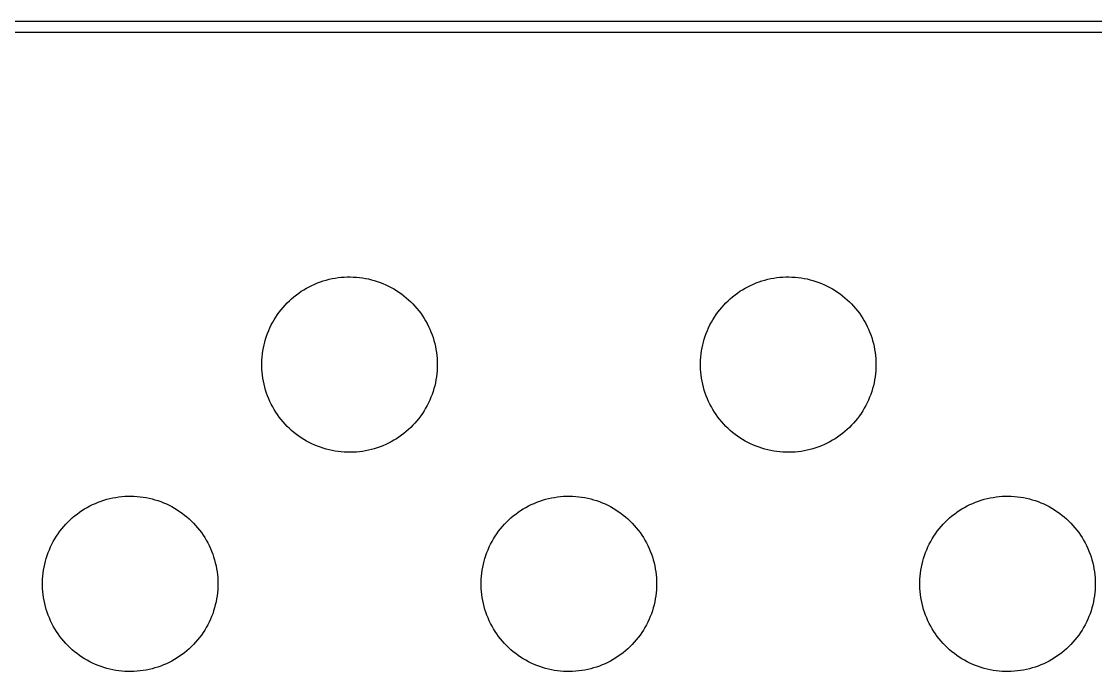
# Model space of a CAD drawing. Header units: millimetres. Extents: x -987 to 2591, y -102 to 2398.
# Drawn here: x 596.11 to 645.08, y 315.59 to 345.24 of the extents above; entities that cross this region are included whole.
import ezdxf

# ---------------------------------------------------------------- set-up
doc = ezdxf.new("R2010")
doc.units = ezdxf.units.MM
doc.header["$MEASUREMENT"] = 0
doc.layers.add('Utwórz2D linie widoczne', color=7, linetype='Continuous', true_color=0x000000)

msp = doc.modelspace()

# ---------------------------------------------------------------- linework, layer by layer
at = {"layer": 'Utwórz2D linie widoczne'}
for p, q in [((927.887, 345.242), (554.897, 345.242)), ((927.407, 344.742), (554.407, 344.742)), ((610.005, 333.446), (610.14, 333.481)), ((610.14, 333.481), (610.275, 333.511)), ((610.275, 333.511), (610.412, 333.536)), ((610.412, 333.536), (610.549, 333.556)), ((610.549, 333.556), (610.687, 333.572)), ((610.687, 333.572), (610.826, 333.583)), ((610.826, 333.583), (610.964, 333.589)), ((610.964, 333.589), (611.103, 333.59)), ((611.103, 333.59), (611.242, 333.586)), ((611.242, 333.586), (611.38, 333.578)), ((611.38, 333.578), (611.519, 333.565)), ((611.519, 333.565), (611.656, 333.547)), ((611.656, 333.547), (611.793, 333.524)), ((611.793, 333.524), (611.929, 333.496)), ((611.929, 333.496), (612.064, 333.464)), ((630.005, 333.446), (630.14, 333.481)), ((630.14, 333.481), (630.275, 333.511)), ((630.275, 333.511), (630.412, 333.536)), ((630.412, 333.536), (630.549, 333.556)), ((630.549, 333.556), (630.687, 333.572)), ((630.687, 333.572), (630.826, 333.583)), ((630.826, 333.583), (630.964, 333.589)), ((630.964, 333.589), (631.103, 333.59)), ((631.103, 333.59), (631.242, 333.586)), ((631.242, 333.586), (631.38, 333.578)), ((631.38, 333.578), (631.519, 333.565)), ((631.519, 333.565), (631.656, 333.547)), ((631.656, 333.547), (631.793, 333.524)), ((631.793, 333.524), (631.929, 333.496)), ((631.929, 333.496), (632.064, 333.464)), ((608.871, 332.933), (608.989, 333.007)), ((608.989, 333.007), (609.109, 333.077)), ((609.109, 333.077), (609.231, 333.143)), ((609.231, 333.143), (609.355, 333.205)), ((609.355, 333.205), (609.482, 333.262)), ((609.482, 333.262), (609.61, 333.315)), ((609.61, 333.315), (609.74, 333.363)), ((609.74, 333.363), (609.872, 333.407)), ((609.872, 333.407), (610.005, 333.446)), ((612.064, 333.464), (612.198, 333.427)), ((612.198, 333.427), (612.331, 333.386)), ((612.331, 333.386), (612.462, 333.34)), ((612.462, 333.34), (612.591, 333.289)), ((612.591, 333.289), (612.719, 333.234)), ((612.719, 333.234), (612.844, 333.174)), ((612.844, 333.174), (612.967, 333.111)), ((612.967, 333.111), (613.088, 333.043)), ((613.088, 333.043), (613.207, 332.97)), ((628.871, 332.933), (628.989, 333.007)), ((628.989, 333.007), (629.109, 333.077)), ((629.109, 333.077), (629.231, 333.143)), ((629.231, 333.143), (629.355, 333.205)), ((629.355, 333.205), (629.482, 333.262)), ((629.482, 333.262), (629.61, 333.315)), ((629.61, 333.315), (629.74, 333.363)), ((629.74, 333.363), (629.872, 333.407)), ((629.872, 333.407), (630.005, 333.446)), ((632.064, 333.464), (632.198, 333.427)), ((632.198, 333.427), (632.331, 333.386)), ((632.331, 333.386), (632.462, 333.34)), ((632.462, 333.34), (632.591, 333.289)), ((632.591, 333.289), (632.719, 333.234)), ((632.719, 333.234), (632.844, 333.174)), ((632.844, 333.174), (632.967, 333.111)), ((632.967, 333.111), (633.088, 333.043)), ((633.088, 333.043), (633.207, 332.97)), ((608.228, 332.406), (608.327, 332.503)), ((608.327, 332.503), (608.43, 332.597)), ((608.43, 332.597), (608.536, 332.686)), ((608.536, 332.686), (608.645, 332.772)), ((608.645, 332.772), (608.757, 332.855)), ((608.757, 332.855), (608.871, 332.933)), ((613.207, 332.97), (613.323, 332.894)), ((613.323, 332.894), (613.436, 332.814)), ((613.436, 332.814), (613.547, 332.73)), ((613.547, 332.73), (613.654, 332.642)), ((613.654, 332.642), (613.759, 332.55)), ((613.759, 332.55), (613.86, 332.455)), ((628.228, 332.406), (628.327, 332.503)), ((628.327, 332.503), (628.43, 332.597)), ((628.43, 332.597), (628.536, 332.686)), ((628.536, 332.686), (628.645, 332.772)), ((628.645, 332.772), (628.757, 332.855)), ((628.757, 332.855), (628.871, 332.933)), ((633.207, 332.97), (633.323, 332.894)), ((633.323, 332.894), (633.436, 332.814)), ((633.436, 332.814), (633.547, 332.73)), ((633.547, 332.73), (633.654, 332.642)), ((633.654, 332.642), (633.759, 332.55)), ((633.759, 332.55), (633.86, 332.455)), ((607.865, 331.986), (607.95, 332.096)), ((607.95, 332.096), (608.039, 332.202)), ((608.039, 332.202), (608.132, 332.306)), ((608.132, 332.306), (608.228, 332.406)), ((613.86, 332.455), (613.958, 332.357)), ((613.958, 332.357), (614.052, 332.255)), ((614.052, 332.255), (614.142, 332.149)), ((614.142, 332.149), (614.229, 332.041)), ((614.229, 332.041), (614.313, 331.93)), ((627.865, 331.986), (627.95, 332.096)), ((627.95, 332.096), (628.039, 332.202)), ((628.039, 332.202), (628.132, 332.306)), ((628.132, 332.306), (628.228, 332.406)), ((633.86, 332.455), (633.958, 332.357)), ((633.958, 332.357), (634.052, 332.255)), ((634.052, 332.255), (634.142, 332.149)), ((634.142, 332.149), (634.229, 332.041)), ((634.229, 332.041), (634.313, 331.93)), ((607.5, 331.397), (607.565, 331.52)), ((607.565, 331.52), (607.634, 331.64)), ((607.634, 331.64), (607.707, 331.758)), ((607.707, 331.758), (607.784, 331.873)), ((607.784, 331.873), (607.865, 331.986)), ((614.313, 331.93), (614.392, 331.816)), ((614.392, 331.816), (614.467, 331.699)), ((614.467, 331.699), (614.538, 331.58)), ((614.538, 331.58), (614.605, 331.458)), ((627.5, 331.397), (627.565, 331.52)), ((627.565, 331.52), (627.634, 331.64)), ((627.634, 331.64), (627.707, 331.758)), ((627.707, 331.758), (627.784, 331.873)), ((627.784, 331.873), (627.865, 331.986)), ((634.313, 331.93), (634.392, 331.816)), ((634.392, 331.816), (634.467, 331.699)), ((634.467, 331.699), (634.538, 331.58)), ((634.538, 331.58), (634.605, 331.458)), ((607.331, 331.016), (607.383, 331.145)), ((607.383, 331.145), (607.439, 331.272)), ((607.439, 331.272), (607.5, 331.397)), ((614.605, 331.458), (614.668, 331.335)), ((614.668, 331.335), (614.726, 331.209)), ((614.726, 331.209), (614.78, 331.081)), ((614.78, 331.081), (614.83, 330.951)), ((627.331, 331.016), (627.383, 331.145)), ((627.383, 331.145), (627.439, 331.272)), ((627.439, 331.272), (627.5, 331.397)), ((634.605, 331.458), (634.668, 331.335)), ((634.668, 331.335), (634.726, 331.209)), ((634.726, 331.209), (634.78, 331.081)), ((634.78, 331.081), (634.83, 330.951)), ((607.17, 330.485), (607.203, 330.62)), ((607.203, 330.62), (607.241, 330.753)), ((607.241, 330.753), (607.284, 330.885)), ((607.284, 330.885), (607.331, 331.016)), ((614.83, 330.951), (614.875, 330.82)), ((614.875, 330.82), (614.915, 330.687)), ((614.915, 330.687), (614.951, 330.553)), ((614.951, 330.553), (614.982, 330.417)), ((627.17, 330.485), (627.203, 330.62)), ((627.203, 330.62), (627.241, 330.753)), ((627.241, 330.753), (627.284, 330.885)), ((627.284, 330.885), (627.331, 331.016)), ((634.83, 330.951), (634.875, 330.82)), ((634.875, 330.82), (634.915, 330.687)), ((634.915, 330.687), (634.951, 330.553)), ((634.951, 330.553), (634.982, 330.417)), ((607.083, 329.937), (607.098, 330.075)), ((607.098, 330.075), (607.117, 330.212)), ((607.117, 330.212), (607.141, 330.349)), ((607.141, 330.349), (607.17, 330.485)), ((614.982, 330.417), (615.008, 330.281)), ((615.008, 330.281), (615.03, 330.144)), ((615.03, 330.144), (615.047, 330.006)), ((627.083, 329.937), (627.098, 330.075)), ((627.098, 330.075), (627.117, 330.212)), ((627.117, 330.212), (627.141, 330.349)), ((627.141, 330.349), (627.17, 330.485)), ((634.982, 330.417), (635.008, 330.281)), ((635.008, 330.281), (635.03, 330.144)), ((635.03, 330.144), (635.047, 330.006)), ((607.069, 329.66), (607.074, 329.798)), ((607.069, 329.521), (607.069, 329.66)), ((607.074, 329.798), (607.083, 329.937)), ((615.047, 330.006), (615.059, 329.868)), ((615.059, 329.868), (615.066, 329.729)), ((615.066, 329.729), (615.068, 329.59)), ((615.068, 329.59), (615.066, 329.451)), ((627.069, 329.66), (627.074, 329.798)), ((627.069, 329.521), (627.069, 329.66)), ((627.074, 329.798), (627.083, 329.937)), ((635.047, 330.006), (635.059, 329.868)), ((635.059, 329.868), (635.066, 329.729)), ((635.066, 329.729), (635.068, 329.59)), ((635.068, 329.59), (635.066, 329.451)), ((607.074, 329.382), (607.069, 329.521)), ((607.083, 329.243), (607.074, 329.382)), ((607.098, 329.105), (607.083, 329.243)), ((607.117, 328.968), (607.098, 329.105)), ((615.047, 329.174), (615.03, 329.036)), ((615.059, 329.313), (615.047, 329.174)), ((615.066, 329.451), (615.059, 329.313)), ((627.074, 329.382), (627.069, 329.521)), ((627.083, 329.243), (627.074, 329.382)), ((627.098, 329.105), (627.083, 329.243)), ((627.117, 328.968), (627.098, 329.105)), ((635.047, 329.174), (635.03, 329.036)), ((635.059, 329.313), (635.047, 329.174)), ((635.066, 329.451), (635.059, 329.313)), ((607.141, 328.831), (607.117, 328.968)), ((607.17, 328.695), (607.141, 328.831)), ((607.203, 328.56), (607.17, 328.695)), ((614.951, 328.628), (614.915, 328.494)), ((614.982, 328.763), (614.951, 328.628)), ((615.008, 328.899), (614.982, 328.763)), ((615.03, 329.036), (615.008, 328.899)), ((627.141, 328.831), (627.117, 328.968)), ((627.17, 328.695), (627.141, 328.831)), ((627.203, 328.56), (627.17, 328.695)), ((634.951, 328.628), (634.915, 328.494)), ((634.982, 328.763), (634.951, 328.628)), ((635.008, 328.899), (634.982, 328.763)), ((635.03, 329.036), (635.008, 328.899)), ((607.241, 328.427), (607.203, 328.56)), ((607.284, 328.295), (607.241, 328.427)), ((607.331, 328.164), (607.284, 328.295)), ((607.383, 328.035), (607.331, 328.164)), ((614.78, 328.1), (614.726, 327.972)), ((614.83, 328.229), (614.78, 328.1)), ((614.875, 328.361), (614.83, 328.229)), ((614.915, 328.494), (614.875, 328.361)), ((627.241, 328.427), (627.203, 328.56)), ((627.284, 328.295), (627.241, 328.427)), ((627.331, 328.164), (627.284, 328.295)), ((627.383, 328.035), (627.331, 328.164)), ((634.78, 328.1), (634.726, 327.972)), ((634.83, 328.229), (634.78, 328.1)), ((634.875, 328.361), (634.83, 328.229)), ((634.915, 328.494), (634.875, 328.361)), ((607.439, 327.908), (607.383, 328.035)), ((607.5, 327.783), (607.439, 327.908)), ((607.565, 327.661), (607.5, 327.783)), ((607.634, 327.54), (607.565, 327.661)), ((614.538, 327.6), (614.467, 327.481)), ((614.605, 327.722), (614.538, 327.6)), ((614.668, 327.846), (614.605, 327.722)), ((614.726, 327.972), (614.668, 327.846)), ((627.439, 327.908), (627.383, 328.035)), ((627.5, 327.783), (627.439, 327.908)), ((627.565, 327.661), (627.5, 327.783)), ((627.634, 327.54), (627.565, 327.661)), ((634.538, 327.6), (634.467, 327.481)), ((634.605, 327.722), (634.538, 327.6)), ((634.668, 327.846), (634.605, 327.722)), ((634.726, 327.972), (634.668, 327.846)), ((607.707, 327.422), (607.634, 327.54)), ((607.784, 327.307), (607.707, 327.422)), ((607.865, 327.194), (607.784, 327.307)), ((607.95, 327.085), (607.865, 327.194)), ((614.229, 327.139), (614.142, 327.031)), ((614.313, 327.25), (614.229, 327.139)), ((614.392, 327.364), (614.313, 327.25)), ((614.467, 327.481), (614.392, 327.364)), ((627.707, 327.422), (627.634, 327.54)), ((627.784, 327.307), (627.707, 327.422)), ((627.865, 327.194), (627.784, 327.307)), ((627.95, 327.085), (627.865, 327.194)), ((634.229, 327.139), (634.142, 327.031)), ((634.313, 327.25), (634.229, 327.139)), ((634.392, 327.364), (634.313, 327.25)), ((634.467, 327.481), (634.392, 327.364)), ((608.039, 326.978), (607.95, 327.085)), ((608.132, 326.874), (608.039, 326.978)), ((608.228, 326.774), (608.132, 326.874)), ((608.327, 326.677), (608.228, 326.774)), ((608.43, 326.584), (608.327, 326.677)), ((613.759, 326.63), (613.654, 326.538)), ((613.86, 326.725), (613.759, 326.63)), ((613.958, 326.824), (613.86, 326.725)), ((614.052, 326.926), (613.958, 326.824)), ((614.142, 327.031), (614.052, 326.926)), ((628.039, 326.978), (627.95, 327.085)), ((628.132, 326.874), (628.039, 326.978)), ((628.228, 326.774), (628.132, 326.874)), ((628.327, 326.677), (628.228, 326.774)), ((628.43, 326.584), (628.327, 326.677)), ((633.759, 326.63), (633.654, 326.538)), ((633.86, 326.725), (633.759, 326.63)), ((633.958, 326.824), (633.86, 326.725)), ((634.052, 326.926), (633.958, 326.824)), ((634.142, 327.031), (634.052, 326.926)), ((608.536, 326.494), (608.43, 326.584)), ((608.645, 326.408), (608.536, 326.494)), ((608.757, 326.326), (608.645, 326.408)), ((608.871, 326.247), (608.757, 326.326)), ((608.989, 326.173), (608.871, 326.247)), ((609.109, 326.103), (608.989, 326.173)), ((613.088, 326.138), (612.967, 326.07)), ((613.207, 326.21), (613.088, 326.138)), ((613.323, 326.286), (613.207, 326.21)), ((613.436, 326.366), (613.323, 326.286)), ((613.547, 326.45), (613.436, 326.366)), ((613.654, 326.538), (613.547, 326.45)), ((628.536, 326.494), (628.43, 326.584)), ((628.645, 326.408), (628.536, 326.494)), ((628.757, 326.326), (628.645, 326.408)), ((628.871, 326.247), (628.757, 326.326)), ((628.989, 326.173), (628.871, 326.247)), ((629.109, 326.103), (628.989, 326.173)), ((633.088, 326.138), (632.967, 326.07)), ((633.207, 326.21), (633.088, 326.138)), ((633.323, 326.286), (633.207, 326.21)), ((633.436, 326.366), (633.323, 326.286)), ((633.547, 326.45), (633.436, 326.366)), ((633.654, 326.538), (633.547, 326.45)), ((609.231, 326.037), (609.109, 326.103)), ((609.355, 325.976), (609.231, 326.037)), ((609.482, 325.918), (609.355, 325.976)), ((609.61, 325.865), (609.482, 325.918)), ((609.74, 325.817), (609.61, 325.865)), ((609.872, 325.773), (609.74, 325.817)), ((610.005, 325.734), (609.872, 325.773)), ((610.14, 325.699), (610.005, 325.734)), ((610.275, 325.67), (610.14, 325.699)), ((610.412, 325.644), (610.275, 325.67)), ((610.549, 325.624), (610.412, 325.644)), ((611.793, 325.656), (611.656, 325.634)), ((611.929, 325.684), (611.793, 325.656)), ((612.064, 325.716), (611.929, 325.684)), ((612.198, 325.753), (612.064, 325.716)), ((612.331, 325.795), (612.198, 325.753)), ((612.462, 325.841), (612.331, 325.795)), ((612.591, 325.891), (612.462, 325.841)), ((612.719, 325.946), (612.591, 325.891)), ((612.844, 326.006), (612.719, 325.946)), ((612.967, 326.07), (612.844, 326.006)), ((629.231, 326.037), (629.109, 326.103)), ((629.355, 325.976), (629.231, 326.037)), ((629.482, 325.918), (629.355, 325.976)), ((629.61, 325.865), (629.482, 325.918)), ((629.74, 325.817), (629.61, 325.865)), ((629.872, 325.773), (629.74, 325.817)), ((630.005, 325.734), (629.872, 325.773)), ((630.14, 325.699), (630.005, 325.734)), ((630.275, 325.67), (630.14, 325.699)), ((630.412, 325.644), (630.275, 325.67)), ((630.549, 325.624), (630.412, 325.644)), ((631.793, 325.656), (631.656, 325.634)), ((631.929, 325.684), (631.793, 325.656)), ((632.064, 325.716), (631.929, 325.684)), ((632.198, 325.753), (632.064, 325.716)), ((632.331, 325.795), (632.198, 325.753)), ((632.462, 325.841), (632.331, 325.795)), ((632.591, 325.891), (632.462, 325.841)), ((632.719, 325.946), (632.591, 325.891)), ((632.844, 326.006), (632.719, 325.946)), ((632.967, 326.07), (632.844, 326.006)), ((610.687, 325.608), (610.549, 325.624)), ((610.826, 325.598), (610.687, 325.608)), ((610.964, 325.591), (610.826, 325.598)), ((611.103, 325.59), (610.964, 325.591)), ((611.242, 325.594), (611.103, 325.59)), ((611.38, 325.602), (611.242, 325.594)), ((611.519, 325.616), (611.38, 325.602)), ((611.656, 325.634), (611.519, 325.616)), ((630.687, 325.608), (630.549, 325.624)), ((630.826, 325.598), (630.687, 325.608)), ((630.964, 325.591), (630.826, 325.598)), ((631.103, 325.59), (630.964, 325.591)), ((631.242, 325.594), (631.103, 325.59)), ((631.38, 325.602), (631.242, 325.594)), ((631.519, 325.616), (631.38, 325.602)), ((631.656, 325.634), (631.519, 325.616)), ((599.231, 323.143), (599.355, 323.205)), ((599.355, 323.205), (599.482, 323.262)), ((599.482, 323.262), (599.61, 323.315)), ((599.61, 323.315), (599.74, 323.363)), ((599.74, 323.363), (599.872, 323.407)), ((599.872, 323.407), (600.005, 323.446)), ((600.005, 323.446), (600.14, 323.481)), ((600.14, 323.481), (600.275, 323.511)), ((600.275, 323.511), (600.412, 323.536)), ((600.412, 323.536), (600.549, 323.556)), ((600.549, 323.556), (600.687, 323.572)), ((600.687, 323.572), (600.826, 323.583)), ((600.826, 323.583), (600.964, 323.589)), ((600.964, 323.589), (601.103, 323.59)), ((601.103, 323.59), (601.242, 323.586)), ((601.242, 323.586), (601.38, 323.578)), ((601.38, 323.578), (601.519, 323.565)), ((601.519, 323.565), (601.656, 323.547)), ((601.656, 323.547), (601.793, 323.524)), ((601.793, 323.524), (601.929, 323.496)), ((601.929, 323.496), (602.064, 323.464)), ((602.064, 323.464), (602.198, 323.427)), ((602.198, 323.427), (602.331, 323.386)), ((602.331, 323.386), (602.462, 323.34)), ((602.462, 323.34), (602.591, 323.289)), ((602.591, 323.289), (602.719, 323.234)), ((602.719, 323.234), (602.844, 323.174)), ((619.231, 323.143), (619.355, 323.205)), ((619.355, 323.205), (619.482, 323.262)), ((619.482, 323.262), (619.61, 323.315)), ((619.61, 323.315), (619.74, 323.363)), ((619.74, 323.363), (619.872, 323.407)), ((619.872, 323.407), (620.005, 323.446)), ((620.005, 323.446), (620.14, 323.481)), ((620.14, 323.481), (620.275, 323.511)), ((620.275, 323.511), (620.412, 323.536)), ((620.412, 323.536), (620.549, 323.556)), ((620.549, 323.556), (620.687, 323.572)), ((620.687, 323.572), (620.826, 323.583)), ((620.826, 323.583), (620.964, 323.589)), ((620.964, 323.589), (621.103, 323.59)), ((621.103, 323.59), (621.242, 323.586)), ((621.242, 323.586), (621.38, 323.578)), ((621.38, 323.578), (621.519, 323.565)), ((621.519, 323.565), (621.656, 323.547)), ((621.656, 323.547), (621.793, 323.524)), ((621.793, 323.524), (621.929, 323.496)), ((621.929, 323.496), (622.064, 323.464)), ((622.064, 323.464), (622.198, 323.427)), ((622.198, 323.427), (622.331, 323.386)), ((622.331, 323.386), (622.462, 323.34)), ((622.462, 323.34), (622.591, 323.289)), ((622.591, 323.289), (622.719, 323.234)), ((622.719, 323.234), (622.844, 323.174)), ((639.231, 323.143), (639.355, 323.205)), ((639.355, 323.205), (639.482, 323.262)), ((639.482, 323.262), (639.61, 323.315)), ((639.61, 323.315), (639.74, 323.363)), ((639.74, 323.363), (639.872, 323.407)), ((639.872, 323.407), (640.005, 323.446)), ((640.005, 323.446), (640.14, 323.481)), ((640.14, 323.481), (640.275, 323.511)), ((640.275, 323.511), (640.412, 323.536)), ((640.412, 323.536), (640.549, 323.556)), ((640.549, 323.556), (640.687, 323.572)), ((640.687, 323.572), (640.826, 323.583)), ((640.826, 323.583), (640.964, 323.589)), ((640.964, 323.589), (641.103, 323.59)), ((641.103, 323.59), (641.242, 323.586)), ((641.242, 323.586), (641.38, 323.578)), ((641.38, 323.578), (641.519, 323.565)), ((641.519, 323.565), (641.656, 323.547)), ((641.656, 323.547), (641.793, 323.524)), ((641.793, 323.524), (641.929, 323.496)), ((641.929, 323.496), (642.064, 323.464)), ((642.064, 323.464), (642.198, 323.427)), ((642.198, 323.427), (642.331, 323.386)), ((642.331, 323.386), (642.462, 323.34)), ((642.462, 323.34), (642.591, 323.289)), ((642.591, 323.289), (642.719, 323.234)), ((642.719, 323.234), (642.844, 323.174)), ((598.536, 322.686), (598.645, 322.772)), ((598.645, 322.772), (598.757, 322.855)), ((598.757, 322.855), (598.871, 322.933)), ((598.871, 322.933), (598.989, 323.007)), ((598.989, 323.007), (599.109, 323.077)), ((599.109, 323.077), (599.231, 323.143)), ((602.844, 323.174), (602.967, 323.111)), ((602.967, 323.111), (603.088, 323.043)), ((603.088, 323.043), (603.207, 322.97)), ((603.207, 322.97), (603.323, 322.894)), ((603.323, 322.894), (603.436, 322.814)), ((603.436, 322.814), (603.547, 322.73)), ((603.547, 322.73), (603.654, 322.642)), ((618.536, 322.686), (618.645, 322.772)), ((618.645, 322.772), (618.757, 322.855)), ((618.757, 322.855), (618.871, 322.933)), ((618.871, 322.933), (618.989, 323.007)), ((618.989, 323.007), (619.109, 323.077)), ((619.109, 323.077), (619.231, 323.143)), ((622.844, 323.174), (622.967, 323.111)), ((622.967, 323.111), (623.088, 323.043)), ((623.088, 323.043), (623.207, 322.97)), ((623.207, 322.97), (623.323, 322.894)), ((623.323, 322.894), (623.436, 322.814)), ((623.436, 322.814), (623.547, 322.73)), ((623.547, 322.73), (623.654, 322.642)), ((638.536, 322.686), (638.645, 322.772)), ((638.645, 322.772), (638.757, 322.855)), ((638.757, 322.855), (638.871, 322.933)), ((638.871, 322.933), (638.989, 323.007)), ((638.989, 323.007), (639.109, 323.077)), ((639.109, 323.077), (639.231, 323.143)), ((642.844, 323.174), (642.967, 323.111)), ((642.967, 323.111), (643.088, 323.043)), ((643.088, 323.043), (643.207, 322.97)), ((643.207, 322.97), (643.323, 322.894)), ((643.323, 322.894), (643.436, 322.814)), ((643.436, 322.814), (643.547, 322.73)), ((643.547, 322.73), (643.654, 322.642)), ((598.039, 322.202), (598.132, 322.306)), ((598.132, 322.306), (598.228, 322.406)), ((598.228, 322.406), (598.327, 322.503)), ((598.327, 322.503), (598.43, 322.597)), ((598.43, 322.597), (598.536, 322.686)), ((603.654, 322.642), (603.759, 322.55)), ((603.759, 322.55), (603.86, 322.455)), ((603.86, 322.455), (603.958, 322.357)), ((603.958, 322.357), (604.052, 322.255)), ((604.052, 322.255), (604.142, 322.149)), ((618.039, 322.202), (618.132, 322.306)), ((618.132, 322.306), (618.228, 322.406)), ((618.228, 322.406), (618.327, 322.503)), ((618.327, 322.503), (618.43, 322.597)), ((618.43, 322.597), (618.536, 322.686)), ((623.654, 322.642), (623.759, 322.55)), ((623.759, 322.55), (623.86, 322.455)), ((623.86, 322.455), (623.958, 322.357)), ((623.958, 322.357), (624.052, 322.255)), ((624.052, 322.255), (624.142, 322.149)), ((638.039, 322.202), (638.132, 322.306)), ((638.132, 322.306), (638.228, 322.406)), ((638.228, 322.406), (638.327, 322.503)), ((638.327, 322.503), (638.43, 322.597)), ((638.43, 322.597), (638.536, 322.686)), ((643.654, 322.642), (643.759, 322.55)), ((643.759, 322.55), (643.86, 322.455)), ((643.86, 322.455), (643.958, 322.357)), ((643.958, 322.357), (644.052, 322.255)), ((644.052, 322.255), (644.142, 322.149)), ((597.634, 321.64), (597.707, 321.758)), ((597.707, 321.758), (597.784, 321.873)), ((597.784, 321.873), (597.865, 321.986)), ((597.865, 321.986), (597.95, 322.096)), ((597.95, 322.096), (598.039, 322.202)), ((604.142, 322.149), (604.229, 322.041)), ((604.229, 322.041), (604.313, 321.93)), ((604.313, 321.93), (604.392, 321.816)), ((604.392, 321.816), (604.467, 321.699)), ((617.634, 321.64), (617.707, 321.758)), ((617.707, 321.758), (617.784, 321.873)), ((617.784, 321.873), (617.865, 321.986)), ((617.865, 321.986), (617.95, 322.096)), ((617.95, 322.096), (618.039, 322.202)), ((624.142, 322.149), (624.229, 322.041)), ((624.229, 322.041), (624.313, 321.93)), ((624.313, 321.93), (624.392, 321.816)), ((624.392, 321.816), (624.467, 321.699)), ((637.634, 321.64), (637.707, 321.758)), ((637.707, 321.758), (637.784, 321.873)), ((637.784, 321.873), (637.865, 321.986)), ((637.865, 321.986), (637.95, 322.096)), ((637.95, 322.096), (638.039, 322.202)), ((644.142, 322.149), (644.229, 322.041)), ((644.229, 322.041), (644.313, 321.93)), ((644.313, 321.93), (644.392, 321.816)), ((644.392, 321.816), (644.467, 321.699)), ((597.383, 321.145), (597.439, 321.272)), ((597.439, 321.272), (597.5, 321.397)), ((597.5, 321.397), (597.565, 321.52)), ((597.565, 321.52), (597.634, 321.64)), ((604.467, 321.699), (604.538, 321.58)), ((604.538, 321.58), (604.605, 321.458)), ((604.605, 321.458), (604.668, 321.335)), ((604.668, 321.335), (604.726, 321.209)), ((617.383, 321.145), (617.439, 321.272)), ((617.439, 321.272), (617.5, 321.397)), ((617.5, 321.397), (617.565, 321.52)), ((617.565, 321.52), (617.634, 321.64)), ((624.467, 321.699), (624.538, 321.58)), ((624.538, 321.58), (624.605, 321.458)), ((624.605, 321.458), (624.668, 321.335)), ((624.668, 321.335), (624.726, 321.209)), ((637.383, 321.145), (637.439, 321.272)), ((637.439, 321.272), (637.5, 321.397)), ((637.5, 321.397), (637.565, 321.52)), ((637.565, 321.52), (637.634, 321.64)), ((644.467, 321.699), (644.538, 321.58)), ((644.538, 321.58), (644.605, 321.458)), ((644.605, 321.458), (644.668, 321.335)), ((644.668, 321.335), (644.726, 321.209)), ((597.203, 320.62), (597.241, 320.753)), ((597.241, 320.753), (597.284, 320.885)), ((597.284, 320.885), (597.331, 321.016)), ((597.331, 321.016), (597.383, 321.145)), ((604.726, 321.209), (604.78, 321.081)), ((604.78, 321.081), (604.83, 320.951)), ((604.83, 320.951), (604.875, 320.82)), ((604.875, 320.82), (604.915, 320.687)), ((617.203, 320.62), (617.241, 320.753)), ((617.241, 320.753), (617.284, 320.885)), ((617.284, 320.885), (617.331, 321.016)), ((617.331, 321.016), (617.383, 321.145)), ((624.726, 321.209), (624.78, 321.081)), ((624.78, 321.081), (624.83, 320.951)), ((624.83, 320.951), (624.875, 320.82)), ((624.875, 320.82), (624.915, 320.687)), ((637.203, 320.62), (637.241, 320.753)), ((637.241, 320.753), (637.284, 320.885)), ((637.284, 320.885), (637.331, 321.016)), ((637.331, 321.016), (637.383, 321.145)), ((644.726, 321.209), (644.78, 321.081)), ((644.78, 321.081), (644.83, 320.951)), ((644.83, 320.951), (644.875, 320.82)), ((644.875, 320.82), (644.915, 320.687)), ((597.117, 320.212), (597.141, 320.349)), ((597.141, 320.349), (597.17, 320.485)), ((597.17, 320.485), (597.203, 320.62)), ((604.915, 320.687), (604.951, 320.553)), ((604.951, 320.553), (604.982, 320.417)), ((604.982, 320.417), (605.008, 320.281)), ((605.008, 320.281), (605.03, 320.144)), ((617.117, 320.212), (617.141, 320.349)), ((617.141, 320.349), (617.17, 320.485)), ((617.17, 320.485), (617.203, 320.62)), ((624.915, 320.687), (624.951, 320.553)), ((624.951, 320.553), (624.982, 320.417)), ((624.982, 320.417), (625.008, 320.281)), ((625.008, 320.281), (625.03, 320.144)), ((637.117, 320.212), (637.141, 320.349)), ((637.141, 320.349), (637.17, 320.485)), ((637.17, 320.485), (637.203, 320.62)), ((644.915, 320.687), (644.951, 320.553)), ((644.951, 320.553), (644.982, 320.417)), ((644.982, 320.417), (645.008, 320.281)), ((645.008, 320.281), (645.03, 320.144)), ((597.069, 319.66), (597.074, 319.798)), ((597.074, 319.798), (597.083, 319.937)), ((597.083, 319.937), (597.098, 320.075)), ((597.098, 320.075), (597.117, 320.212)), ((605.03, 320.144), (605.047, 320.006)), ((605.047, 320.006), (605.059, 319.868)), ((605.059, 319.868), (605.066, 319.729)), ((617.069, 319.66), (617.074, 319.798)), ((617.074, 319.798), (617.083, 319.937)), ((617.083, 319.937), (617.098, 320.075)), ((617.098, 320.075), (617.117, 320.212)), ((625.03, 320.144), (625.047, 320.006)), ((625.047, 320.006), (625.059, 319.868)), ((625.059, 319.868), (625.066, 319.729)), ((637.069, 319.66), (637.074, 319.798)), ((637.074, 319.798), (637.083, 319.937)), ((637.083, 319.937), (637.098, 320.075)), ((637.098, 320.075), (637.117, 320.212)), ((645.03, 320.144), (645.047, 320.006)), ((645.047, 320.006), (645.059, 319.868)), ((645.059, 319.868), (645.066, 319.729)), ((597.069, 319.521), (597.069, 319.66)), ((597.074, 319.382), (597.069, 319.521)), ((597.083, 319.243), (597.074, 319.382)), ((605.059, 319.313), (605.047, 319.174)), ((605.066, 319.451), (605.059, 319.313)), ((605.066, 319.729), (605.068, 319.59)), ((605.068, 319.59), (605.066, 319.451)), ((617.069, 319.521), (617.069, 319.66)), ((617.074, 319.382), (617.069, 319.521)), ((617.083, 319.243), (617.074, 319.382)), ((625.059, 319.313), (625.047, 319.174)), ((625.066, 319.451), (625.059, 319.313)), ((625.066, 319.729), (625.068, 319.59)), ((625.068, 319.59), (625.066, 319.451)), ((637.069, 319.521), (637.069, 319.66)), ((637.074, 319.382), (637.069, 319.521)), ((637.083, 319.243), (637.074, 319.382)), ((645.059, 319.313), (645.047, 319.174)), ((645.066, 319.451), (645.059, 319.313)), ((645.066, 319.729), (645.068, 319.59)), ((645.068, 319.59), (645.066, 319.451)), ((597.098, 319.105), (597.083, 319.243)), ((597.117, 318.968), (597.098, 319.105)), ((597.141, 318.831), (597.117, 318.968)), ((597.17, 318.695), (597.141, 318.831)), ((605.008, 318.899), (604.982, 318.763)), ((605.03, 319.036), (605.008, 318.899)), ((605.047, 319.174), (605.03, 319.036)), ((617.098, 319.105), (617.083, 319.243)), ((617.117, 318.968), (617.098, 319.105)), ((617.141, 318.831), (617.117, 318.968)), ((617.17, 318.695), (617.141, 318.831)), ((625.008, 318.899), (624.982, 318.763)), ((625.03, 319.036), (625.008, 318.899)), ((625.047, 319.174), (625.03, 319.036)), ((637.098, 319.105), (637.083, 319.243)), ((637.117, 318.968), (637.098, 319.105)), ((637.141, 318.831), (637.117, 318.968)), ((637.17, 318.695), (637.141, 318.831)), ((645.008, 318.899), (644.982, 318.763)), ((645.03, 319.036), (645.008, 318.899)), ((645.047, 319.174), (645.03, 319.036)), ((597.203, 318.56), (597.17, 318.695)), ((597.241, 318.427), (597.203, 318.56)), ((597.284, 318.295), (597.241, 318.427)), ((597.331, 318.164), (597.284, 318.295)), ((604.875, 318.361), (604.83, 318.229)), ((604.915, 318.494), (604.875, 318.361)), ((604.951, 318.628), (604.915, 318.494)), ((604.982, 318.763), (604.951, 318.628)), ((617.203, 318.56), (617.17, 318.695)), ((617.241, 318.427), (617.203, 318.56)), ((617.284, 318.295), (617.241, 318.427)), ((617.331, 318.164), (617.284, 318.295)), ((624.875, 318.361), (624.83, 318.229)), ((624.915, 318.494), (624.875, 318.361)), ((624.951, 318.628), (624.915, 318.494)), ((624.982, 318.763), (624.951, 318.628)), ((637.203, 318.56), (637.17, 318.695)), ((637.241, 318.427), (637.203, 318.56)), ((637.284, 318.295), (637.241, 318.427)), ((637.331, 318.164), (637.284, 318.295)), ((644.875, 318.361), (644.83, 318.229)), ((644.915, 318.494), (644.875, 318.361)), ((644.951, 318.628), (644.915, 318.494)), ((644.982, 318.763), (644.951, 318.628)), ((597.383, 318.035), (597.331, 318.164)), ((597.439, 317.908), (597.383, 318.035)), ((597.5, 317.783), (597.439, 317.908)), ((604.668, 317.846), (604.605, 317.722)), ((604.726, 317.972), (604.668, 317.846)), ((604.78, 318.1), (604.726, 317.972)), ((604.83, 318.229), (604.78, 318.1)), ((617.383, 318.035), (617.331, 318.164)), ((617.439, 317.908), (617.383, 318.035)), ((617.5, 317.783), (617.439, 317.908)), ((624.668, 317.846), (624.605, 317.722)), ((624.726, 317.972), (624.668, 317.846)), ((624.78, 318.1), (624.726, 317.972)), ((624.83, 318.229), (624.78, 318.1)), ((637.383, 318.035), (637.331, 318.164)), ((637.439, 317.908), (637.383, 318.035)), ((637.5, 317.783), (637.439, 317.908)), ((644.668, 317.846), (644.605, 317.722)), ((644.726, 317.972), (644.668, 317.846)), ((644.78, 318.1), (644.726, 317.972)), ((644.83, 318.229), (644.78, 318.1)), ((597.565, 317.661), (597.5, 317.783)), ((597.634, 317.54), (597.565, 317.661)), ((597.707, 317.422), (597.634, 317.54)), ((597.784, 317.307), (597.707, 317.422)), ((604.392, 317.364), (604.313, 317.25)), ((604.467, 317.481), (604.392, 317.364)), ((604.538, 317.6), (604.467, 317.481)), ((604.605, 317.722), (604.538, 317.6)), ((617.565, 317.661), (617.5, 317.783)), ((617.634, 317.54), (617.565, 317.661)), ((617.707, 317.422), (617.634, 317.54)), ((617.784, 317.307), (617.707, 317.422)), ((624.392, 317.364), (624.313, 317.25)), ((624.467, 317.481), (624.392, 317.364)), ((624.538, 317.6), (624.467, 317.481)), ((624.605, 317.722), (624.538, 317.6)), ((637.565, 317.661), (637.5, 317.783)), ((637.634, 317.54), (637.565, 317.661)), ((637.707, 317.422), (637.634, 317.54)), ((637.784, 317.307), (637.707, 317.422)), ((644.392, 317.364), (644.313, 317.25)), ((644.467, 317.481), (644.392, 317.364)), ((644.538, 317.6), (644.467, 317.481)), ((644.605, 317.722), (644.538, 317.6)), ((597.865, 317.194), (597.784, 317.307)), ((597.95, 317.085), (597.865, 317.194)), ((598.039, 316.978), (597.95, 317.085)), ((598.132, 316.874), (598.039, 316.978)), ((598.228, 316.774), (598.132, 316.874)), ((603.958, 316.824), (603.86, 316.725)), ((604.052, 316.926), (603.958, 316.824)), ((604.142, 317.031), (604.052, 316.926)), ((604.229, 317.139), (604.142, 317.031)), ((604.313, 317.25), (604.229, 317.139)), ((617.865, 317.194), (617.784, 317.307)), ((617.95, 317.085), (617.865, 317.194)), ((618.039, 316.978), (617.95, 317.085)), ((618.132, 316.874), (618.039, 316.978)), ((618.228, 316.774), (618.132, 316.874)), ((623.958, 316.824), (623.86, 316.725)), ((624.052, 316.926), (623.958, 316.824)), ((624.142, 317.031), (624.052, 316.926)), ((624.229, 317.139), (624.142, 317.031)), ((624.313, 317.25), (624.229, 317.139)), ((637.865, 317.194), (637.784, 317.307)), ((637.95, 317.085), (637.865, 317.194)), ((638.039, 316.978), (637.95, 317.085)), ((638.132, 316.874), (638.039, 316.978)), ((638.228, 316.774), (638.132, 316.874)), ((643.958, 316.824), (643.86, 316.725)), ((644.052, 316.926), (643.958, 316.824)), ((644.142, 317.031), (644.052, 316.926)), ((644.229, 317.139), (644.142, 317.031)), ((644.313, 317.25), (644.229, 317.139)), ((598.327, 316.677), (598.228, 316.774)), ((598.43, 316.584), (598.327, 316.677)), ((598.536, 316.494), (598.43, 316.584)), ((598.645, 316.408), (598.536, 316.494)), ((598.757, 316.326), (598.645, 316.408)), ((603.436, 316.366), (603.323, 316.286)), ((603.547, 316.45), (603.436, 316.366)), ((603.654, 316.538), (603.547, 316.45)), ((603.759, 316.63), (603.654, 316.538)), ((603.86, 316.725), (603.759, 316.63)), ((618.327, 316.677), (618.228, 316.774)), ((618.43, 316.584), (618.327, 316.677)), ((618.536, 316.494), (618.43, 316.584)), ((618.645, 316.408), (618.536, 316.494)), ((618.757, 316.326), (618.645, 316.408)), ((623.436, 316.366), (623.323, 316.286)), ((623.547, 316.45), (623.436, 316.366)), ((623.654, 316.538), (623.547, 316.45)), ((623.759, 316.63), (623.654, 316.538)), ((623.86, 316.725), (623.759, 316.63)), ((638.327, 316.677), (638.228, 316.774)), ((638.43, 316.584), (638.327, 316.677)), ((638.536, 316.494), (638.43, 316.584)), ((638.645, 316.408), (638.536, 316.494)), ((638.757, 316.326), (638.645, 316.408)), ((643.436, 316.366), (643.323, 316.286)), ((643.547, 316.45), (643.436, 316.366)), ((643.654, 316.538), (643.547, 316.45)), ((643.759, 316.63), (643.654, 316.538)), ((643.86, 316.725), (643.759, 316.63)), ((598.871, 316.247), (598.757, 316.326)), ((598.989, 316.173), (598.871, 316.247)), ((599.109, 316.103), (598.989, 316.173)), ((599.231, 316.037), (599.109, 316.103)), ((599.355, 315.976), (599.231, 316.037)), ((599.482, 315.918), (599.355, 315.976)), ((599.61, 315.865), (599.482, 315.918)), ((599.74, 315.817), (599.61, 315.865)), ((602.591, 315.891), (602.462, 315.841)), ((602.719, 315.946), (602.591, 315.891)), ((602.844, 316.006), (602.719, 315.946)), ((602.967, 316.07), (602.844, 316.006)), ((603.088, 316.138), (602.967, 316.07)), ((603.207, 316.21), (603.088, 316.138)), ((603.323, 316.286), (603.207, 316.21)), ((618.871, 316.247), (618.757, 316.326)), ((618.989, 316.173), (618.871, 316.247)), ((619.109, 316.103), (618.989, 316.173)), ((619.231, 316.037), (619.109, 316.103)), ((619.355, 315.976), (619.231, 316.037)), ((619.482, 315.918), (619.355, 315.976)), ((619.61, 315.865), (619.482, 315.918)), ((619.74, 315.817), (619.61, 315.865)), ((622.591, 315.891), (622.462, 315.841)), ((622.719, 315.946), (622.591, 315.891)), ((622.844, 316.006), (622.719, 315.946)), ((622.967, 316.07), (622.844, 316.006)), ((623.088, 316.138), (622.967, 316.07)), ((623.207, 316.21), (623.088, 316.138)), ((623.323, 316.286), (623.207, 316.21)), ((638.871, 316.247), (638.757, 316.326)), ((638.989, 316.173), (638.871, 316.247)), ((639.109, 316.103), (638.989, 316.173)), ((639.231, 316.037), (639.109, 316.103)), ((639.355, 315.976), (639.231, 316.037)), ((639.482, 315.918), (639.355, 315.976)), ((639.61, 315.865), (639.482, 315.918)), ((639.74, 315.817), (639.61, 315.865)), ((642.591, 315.891), (642.462, 315.841)), ((642.719, 315.946), (642.591, 315.891)), ((642.844, 316.006), (642.719, 315.946)), ((642.967, 316.07), (642.844, 316.006)), ((643.088, 316.138), (642.967, 316.07)), ((643.207, 316.21), (643.088, 316.138)), ((643.323, 316.286), (643.207, 316.21)), ((599.872, 315.773), (599.74, 315.817)), ((600.005, 315.734), (599.872, 315.773)), ((600.14, 315.699), (600.005, 315.734)), ((600.275, 315.67), (600.14, 315.699)), ((600.412, 315.644), (600.275, 315.67)), ((600.549, 315.624), (600.412, 315.644)), ((600.687, 315.608), (600.549, 315.624)), ((600.826, 315.598), (600.687, 315.608)), ((600.964, 315.591), (600.826, 315.598)), ((601.103, 315.59), (600.964, 315.591)), ((601.242, 315.594), (601.103, 315.59)), ((601.38, 315.602), (601.242, 315.594)), ((601.519, 315.616), (601.38, 315.602)), ((601.656, 315.634), (601.519, 315.616)), ((601.793, 315.656), (601.656, 315.634)), ((601.929, 315.684), (601.793, 315.656)), ((602.064, 315.716), (601.929, 315.684)), ((602.198, 315.753), (602.064, 315.716)), ((602.331, 315.795), (602.198, 315.753)), ((602.462, 315.841), (602.331, 315.795)), ((619.872, 315.773), (619.74, 315.817)), ((620.005, 315.734), (619.872, 315.773)), ((620.14, 315.699), (620.005, 315.734)), ((620.275, 315.67), (620.14, 315.699)), ((620.412, 315.644), (620.275, 315.67)), ((620.549, 315.624), (620.412, 315.644)), ((620.687, 315.608), (620.549, 315.624)), ((620.826, 315.598), (620.687, 315.608)), ((620.964, 315.591), (620.826, 315.598)), ((621.103, 315.59), (620.964, 315.591)), ((621.242, 315.594), (621.103, 315.59)), ((621.38, 315.602), (621.242, 315.594)), ((621.519, 315.616), (621.38, 315.602)), ((621.656, 315.634), (621.519, 315.616)), ((621.793, 315.656), (621.656, 315.634)), ((621.929, 315.684), (621.793, 315.656)), ((622.064, 315.716), (621.929, 315.684)), ((622.198, 315.753), (622.064, 315.716)), ((622.331, 315.795), (622.198, 315.753)), ((622.462, 315.841), (622.331, 315.795)), ((639.872, 315.773), (639.74, 315.817)), ((640.005, 315.734), (639.872, 315.773)), ((640.14, 315.699), (640.005, 315.734)), ((640.275, 315.67), (640.14, 315.699)), ((640.412, 315.644), (640.275, 315.67)), ((640.549, 315.624), (640.412, 315.644)), ((640.687, 315.608), (640.549, 315.624)), ((640.826, 315.598), (640.687, 315.608)), ((640.964, 315.591), (640.826, 315.598)), ((641.103, 315.59), (640.964, 315.591)), ((641.242, 315.594), (641.103, 315.59)), ((641.38, 315.602), (641.242, 315.594)), ((641.519, 315.616), (641.38, 315.602)), ((641.656, 315.634), (641.519, 315.616)), ((641.793, 315.656), (641.656, 315.634)), ((641.929, 315.684), (641.793, 315.656)), ((642.064, 315.716), (641.929, 315.684)), ((642.198, 315.753), (642.064, 315.716)), ((642.331, 315.795), (642.198, 315.753)), ((642.462, 315.841), (642.331, 315.795))]:
    msp.add_line(p, q, dxfattribs=at)

doc.saveas('drawing.dxf')
